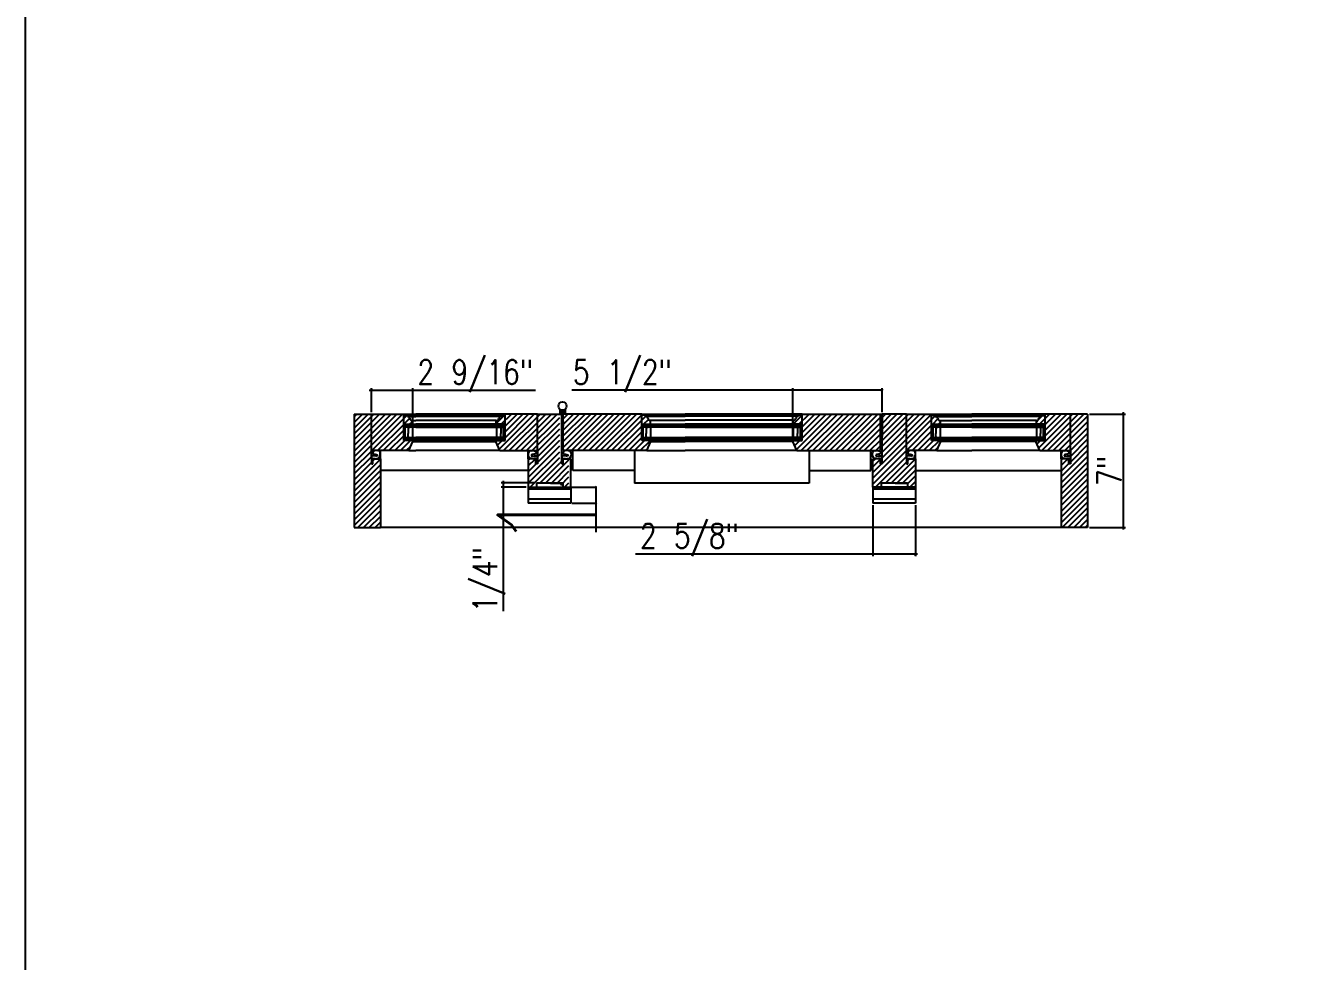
# Model space of a CAD drawing. Header units: inches. Extents: x 1985 to 11287, y 379 to 4336.
# Drawn here: x 7088 to 7166.4, y 3603.7 to 3661.4 of the extents above; entities that cross this region are included whole.
import ezdxf

# ---------------------------------------------------------------- set-up
doc = ezdxf.new("R2010")
doc.units = ezdxf.units.IN
doc.header["$MEASUREMENT"] = 0
doc.layers.get('0').update_dxf_attribs({"linetype": 'CONTINUOUS'})
doc.layers.get('Defpoints').update_dxf_attribs({"linetype": 'CONTINUOUS'})
for name, color, linetype in [('COTE1-1', 7, 'CONTINUOUS'), ('COTE1-1 99', 7, 'CONTINUOUS'), ('glass-', 6, 'CONTINUOUS'), ('glazing tape', 7, 'CONTINUOUS'), ('hardware-', 94, 'CONTINUOUS'), ('hatch 99', 1, 'CONTINUOUS'), ('separation 99', 3, 'CONTINUOUS'), ('weatherstripping', 5, 'CONTINUOUS'), ('wood detail', 7, 'CONTINUOUS'), ('wood detail 99', 7, 'CONTINUOUS')]:
    doc.layers.add(name, color=color, linetype=linetype)
doc.styles.get("Standard").update_dxf_attribs({"font": 'txt.shx', "width": 0.8})
doc.dimstyles.new('Elevation', dxfattribs={"dimscale": 2, "dimtxt": 0.75, "dimasz": 0.0625, "dimexe": 0.0625, "dimexo": 0.0625, "dimgap": 0.0625, "dimtad": 1, "dimdec": 5, "dimzin": 0, "dimdsep": 46, "dimlunit": 5, "dimtxsty": 'Standard', "dimblk1": 'OBLIQUE', "dimblk2": 'OBLIQUE', "dimsah": 1, "dimcen": 2, "dimdle": 0.0625, "dimclrd": 1, "dimclre": 1, "dimadec": 1, "dimazin": 0, "dimtfac": 0.375, "dimtdec": 5, "dimtmove": 0, "dimatfit": 3, "dimldrblk": 'OBLIQUE', "dimfxl": 1, "dimfrac": 2, "dimtolj": 1, "dimtzin": 0, "dimarcsym": 0})
doc.dimstyles.new('Muntin', dxfattribs={"dimtxt": 0.125, "dimasz": 0.0625, "dimexe": 0.0625, "dimexo": 0.0625, "dimgap": 0.0625, "dimtad": 1, "dimdec": 5, "dimzin": 0, "dimdsep": 46, "dimlunit": 5, "dimtxsty": 'Standard', "dimblk": 'OBLIQUE', "dimcen": 0.125, "dimclrd": 1, "dimclre": 1, "dimadec": 1, "dimazin": 0, "dimtfac": 0.375, "dimtdec": 5, "dimtmove": 0, "dimatfit": 3, "dimldrblk": 'OBLIQUE', "dimfxl": 1, "dimfrac": 2, "dimtolj": 1, "dimtzin": 0, "dimarcsym": 0})
pattern_1 = [(45, (7154.5206, 1875.4925), (-0.176776695, 0.176776695), [])]
pattern_2 = [(45, (7128.78417, 1887.24706), (-0.176776695, 0.176776695), [])]

# ---------------------------------------------------------------- blocks, each defined once
blk = doc.blocks.new('_OBLIQUE')
at = {"color": 0, "linetype": 'ByBlock'}
blk.add_line((-0.5, -0.5), (0.5, 0.5), dxfattribs=at)
blk = doc.blocks.new('*D1000')
at = {"layer": 'COTE1-1 99', "color": 1, "lineweight": -2}
for p, q in [((7153.644, 3637.454), (7155.854, 3637.454)), ((7155.729, 3630.329), (7155.729, 3637.579)), ((7153.644, 3630.454), (7155.854, 3630.454))]:
    blk.add_line(p, q, dxfattribs=at)
at = {"layer": 'Defpoints', "color": 0}
for p in [(7153.519, 3637.454), (7155.729, 3637.454), (7153.519, 3630.454)]:
    blk.add_point(p, dxfattribs=at)
at = {"layer": 'COTE1-1 99', "color": 1, "lineweight": -2, "xscale": 0.125, "yscale": 0.125, "zscale": 0.125}
for p, rotation in [((7155.729, 3637.454), 90), ((7155.729, 3630.454), 270)]:
    blk.add_blockref('_OBLIQUE', p, dxfattribs=dict(at, rotation=rotation))
at = {"layer": 'COTE1-1 99', "color": 0, "insert": (7154.854, 3633.954), "char_height": 1.5, "attachment_point": 5, "rotation": 90}
blk.add_mtext('\\A1;7"', dxfattribs=at)
blk = doc.blocks.new('*D1001')
at = {"layer": 'COTE1-1 99', "color": 1, "lineweight": -2}
for p, q in [((7119.376, 3633.204), (7117.332, 3633.204)), ((7118.876, 3632.954), (7117.332, 3632.954)), ((7117.457, 3633.329), (7117.457, 3632.954)), ((7117.457, 3632.954), (7117.457, 3625.304))]:
    blk.add_line(p, q, dxfattribs=at)
at = {"layer": 'Defpoints', "color": 0}
for p in [(7117.457, 3632.954), (7119.001, 3632.954), (7119.501, 3633.204)]:
    blk.add_point(p, dxfattribs=at)
at = {"layer": 'COTE1-1 99', "color": 1, "lineweight": -2, "xscale": 0.125, "yscale": 0.125, "zscale": 0.125}
for p, rotation in [((7117.457, 3633.204), 90), ((7117.457, 3632.954), 270)]:
    blk.add_blockref('_OBLIQUE', p, dxfattribs=dict(at, rotation=rotation))
at = {"layer": 'COTE1-1 99', "color": 0, "insert": (7116.582, 3627.229), "char_height": 1.5, "attachment_point": 5, "rotation": 90}
blk.add_mtext('\\A1;1/4"', dxfattribs=at)
blk = doc.blocks.new('*D1002')
at = {"layer": 'COTE1-1', "color": 1, "lineweight": -2}
for p, q in [((7121.689, 3632.954), (7123.233, 3632.954)), ((7123.17, 3632.954), (7123.17, 3631.954)), ((7121.689, 3631.954), (7123.233, 3631.954)), ((7123.17, 3631.954), (7123.17, 3630.166))]:
    blk.add_line(p, q, dxfattribs=at)
at = {"layer": 'Defpoints', "color": 0}
for p in [(7121.626, 3632.954), (7121.626, 3631.954), (7123.17, 3631.954)]:
    blk.add_point(p, dxfattribs=at)
at = {"layer": 'COTE1-1', "color": 1, "lineweight": -2, "xscale": 0.0625, "yscale": 0.0625, "zscale": 0.0625}
for p, rotation in [((7123.17, 3632.954), 90), ((7123.17, 3631.954), 270)]:
    blk.add_blockref('_OBLIQUE', p, dxfattribs=dict(at, rotation=rotation))
at = {"layer": 'COTE1-1', "color": 0, "insert": (7120.108, 3631.029), "char_height": 6, "attachment_point": 5, "rotation": 90}
blk.add_mtext('\\A1;1', dxfattribs=at)
blk = doc.blocks.new('*D1008')
at = {"layer": 'COTE1-1 99', "color": 1, "lineweight": -2}
for p, q in [((7140.269, 3631.829), (7140.269, 3628.689)), ((7142.894, 3631.829), (7142.894, 3628.689)), ((7140.269, 3628.814), (7125.619, 3628.814)), ((7143.019, 3628.814), (7140.269, 3628.814))]:
    blk.add_line(p, q, dxfattribs=at)
at = {"layer": 'Defpoints', "color": 0}
for p in [(7140.269, 3631.954), (7142.894, 3631.954), (7140.269, 3628.814)]:
    blk.add_point(p, dxfattribs=at)
at = {"layer": 'COTE1-1 99', "color": 1, "lineweight": -2, "xscale": 0.125, "yscale": 0.125, "zscale": 0.125, "rotation": 180}
blk.add_blockref('_OBLIQUE', (7140.269, 3628.814), dxfattribs=at)
at = {"layer": 'COTE1-1 99', "color": 1, "lineweight": -2, "xscale": 0.125, "yscale": 0.125, "zscale": 0.125}
blk.add_blockref('_OBLIQUE', (7142.894, 3628.814), dxfattribs=at)
at = {"layer": 'COTE1-1 99', "color": 0, "insert": (7128.944, 3629.689), "char_height": 1.5, "attachment_point": 5}
blk.add_mtext('\\A1;2 5/8"', dxfattribs=at)
blk = doc.blocks.new('*D1009')
at = {"layer": 'COTE1-1 99', "color": 1, "lineweight": -2}
for p, q in [((7135.331, 3635.922), (7135.331, 3639.051)), ((7140.832, 3637.579), (7140.832, 3639.051)), ((7135.331, 3638.926), (7121.681, 3638.926)), ((7140.832, 3638.926), (7135.206, 3638.926))]:
    blk.add_line(p, q, dxfattribs=at)
at = {"layer": 'Defpoints', "color": 0}
for p in [(7140.832, 3638.926), (7140.832, 3637.454), (7135.331, 3635.797)]:
    blk.add_point(p, dxfattribs=at)
at = {"layer": 'COTE1-1 99', "color": 1, "lineweight": -2, "xscale": 0.125, "yscale": 0.125, "zscale": 0.125, "rotation": 180}
blk.add_blockref('_OBLIQUE', (7135.331, 3638.926), dxfattribs=at)
at = {"layer": 'COTE1-1 99', "color": 1, "lineweight": -2, "xscale": 0.125, "yscale": 0.125, "zscale": 0.125}
blk.add_blockref('_OBLIQUE', (7140.832, 3638.926), dxfattribs=at)
at = {"layer": 'COTE1-1 99', "color": 0, "insert": (7124.806, 3639.801), "char_height": 1.5, "attachment_point": 5}
blk.add_mtext('\\A1;5 1/2"', dxfattribs=at)
blk = doc.blocks.new('*D1010')
at = {"layer": 'COTE1-1 99', "color": 1, "lineweight": -2}
for p, q in [((7109.314, 3637.579), (7109.314, 3639.051)), ((7111.876, 3635.954), (7111.876, 3639.051)), ((7109.189, 3638.926), (7111.876, 3638.926)), ((7111.876, 3638.926), (7119.451, 3638.926))]:
    blk.add_line(p, q, dxfattribs=at)
at = {"layer": 'Defpoints', "color": 0}
for p in [(7111.876, 3638.926), (7109.314, 3637.454), (7111.876, 3635.829)]:
    blk.add_point(p, dxfattribs=at)
at = {"layer": 'COTE1-1 99', "color": 1, "lineweight": -2, "xscale": 0.125, "yscale": 0.125, "zscale": 0.125, "rotation": 180}
blk.add_blockref('_OBLIQUE', (7109.314, 3638.926), dxfattribs=at)
at = {"layer": 'COTE1-1 99', "color": 1, "lineweight": -2, "xscale": 0.125, "yscale": 0.125, "zscale": 0.125}
blk.add_blockref('_OBLIQUE', (7111.876, 3638.926), dxfattribs=at)
at = {"layer": 'COTE1-1 99', "color": 0, "insert": (7115.726, 3639.801), "char_height": 1.5, "attachment_point": 5}
blk.add_mtext('\\A1;2 9/16"', dxfattribs=at)

msp = doc.modelspace()

# ---------------------------------------------------------------- hatches: boundary and pattern name
at = {"layer": 'glazing tape'}
h = msp.add_hatch(color=256, dxfattribs=at)
h.paths.add_polyline_path([(7111.852647, 3636.766145), (7111.852647, 3636.828645), (7111.352647, 3636.828645), (7111.352647, 3636.766145)])
h.paths.add_polyline_path([(7111.376147, 3635.891145), (7111.376147, 3635.828645), (7111.876147, 3635.828645), (7111.876147, 3635.891145)])
h = msp.add_hatch(color=256, dxfattribs=at)
h.paths.add_polyline_path([(7117.524726, 3636.766145), (7117.524726, 3636.828645), (7117.024726, 3636.828645), (7117.024726, 3636.766145)])
h.paths.add_polyline_path([(7117.501226, 3635.828645), (7117.501226, 3635.891145), (7117.001226, 3635.891145), (7117.001226, 3635.828645)])
h = msp.add_hatch(color=7, dxfattribs=at)
h.paths.add_polyline_path([(7126.54107, 3636.828645), (7126.04107, 3636.828645), (7126.04107, 3636.766145), (7126.54107, 3636.766145)])
h.paths.add_polyline_path([(7126.56457, 3635.891145), (7126.06457, 3635.891145), (7126.06457, 3635.828645), (7126.56457, 3635.828645)])
h = msp.add_hatch(color=7, dxfattribs=at)
h.paths.add_polyline_path([(7135.354433, 3636.828645), (7135.854433, 3636.828645), (7135.854433, 3636.766145), (7135.354433, 3636.766145)])
h.paths.add_polyline_path([(7135.330933, 3635.891145), (7135.830933, 3635.891145), (7135.830933, 3635.828645), (7135.330933, 3635.828645)])
h = msp.add_hatch(color=256, dxfattribs=at)
h.paths.add_polyline_path([(7144.433277, 3636.828645), (7143.933277, 3636.828645), (7143.933277, 3636.766145), (7144.433277, 3636.766145)])
h.paths.add_polyline_path([(7144.456777, 3635.891145), (7143.956777, 3635.891145), (7143.956777, 3635.828645), (7144.456777, 3635.828645)])
h = msp.add_hatch(color=256, dxfattribs=at)
h.paths.add_polyline_path([(7150.855356, 3636.828645), (7150.355356, 3636.828645), (7150.355356, 3636.766145), (7150.855356, 3636.766145)])
h.paths.add_polyline_path([(7150.831856, 3635.891145), (7150.331856, 3635.891145), (7150.331856, 3635.828645), (7150.831856, 3635.828645)])
at = {"layer": 'hatch 99'}
h = msp.add_hatch(dxfattribs=at)
h.set_pattern_fill('ANSI31', color=256, scale=2, style=0)
h.set_pattern_definition(pattern_1)
h.paths.add_polyline_path([(7111.313632, 3636.828645), (7111.852647, 3636.828645), (7111.852647, 3637.055145, -0.375199902), (7111.696397, 3637.180145, 0.375199902), (7111.540147, 3637.305145), (7111.540147, 3637.367645), (7111.313632, 3637.367645)], flags=17)
h.paths.add_polyline_path([(7111.313632, 3637.453645), (7109.313696, 3637.453645), (7109.313696, 3635.203645), (7111.635075, 3635.203645), (7111.876147, 3635.766145), (7111.876147, 3635.828645), (7111.313632, 3635.828645)])
edge = h.paths.add_edge_path()
edge.add_line((7108.251188, 3630.453645), (7109.876188, 3630.453645))
edge.add_line((7109.876188, 3630.453645), (7109.876188, 3634.703645))
edge.add_line((7109.876188, 3634.703645), (7109.577749, 3634.703645))
edge.add_spline(control_points=[(7109.580614, 3634.705322), (7109.508729, 3634.719898), (7109.380806, 3634.737537), (7109.341068, 3634.573453), (7109.431859, 3634.530355), (7109.3947, 3634.440902), (7109.32466, 3634.396686)], knot_values=[0.002756706, 0.002756706, 0.002756706, 0.002756706, 0.162430415, 0.217787302, 0.327082606, 0.496812861, 0.496812861, 0.496812861, 0.496812861], degree=3, periodic=0)
edge.add_line((7109.407358, 3634.603947), (7109.407358, 3634.391181))
edge.add_line((7109.407358, 3634.391181), (7109.313696, 3634.391181))
edge.add_line((7109.313696, 3634.391181), (7109.313696, 3635.203645))
edge.add_line((7109.313696, 3635.203645), (7109.313696, 3637.453645))
edge.add_line((7109.313696, 3637.453645), (7108.251188, 3637.453645))
edge.add_line((7108.251188, 3637.453645), (7108.251188, 3630.453645))
h = msp.add_hatch(dxfattribs=at)
h.set_pattern_fill('ANSI31', color=256, scale=2, style=0)
h.set_pattern_definition(pattern_1)
edge = h.paths.add_edge_path()
edge.add_line((7120.939592, 3636.078645), (7120.939592, 3637.328645))
edge.add_line((7120.939592, 3637.328645), (7120.939592, 3637.453645))
edge.add_line((7120.939592, 3637.453645), (7119.563677, 3637.453645))
edge.add_line((7119.563677, 3637.453645), (7119.563677, 3634.731956))
edge.add_line((7119.563677, 3634.731956), (7119.563677, 3634.391181))
edge.add_line((7119.563677, 3634.391181), (7119.470015, 3634.391181))
edge.add_line((7119.470015, 3634.391181), (7119.470015, 3634.703085))
edge.add_spline(control_points=[(7119.296759, 3634.705322), (7119.368644, 3634.719898), (7119.496567, 3634.737537), (7119.536305, 3634.573453), (7119.445514, 3634.530355), (7119.482673, 3634.440902), (7119.552713, 3634.396686)], knot_values=[0.002756706, 0.002756706, 0.002756706, 0.002756706, 0.162430415, 0.217787302, 0.327082606, 0.496812861, 0.496812861, 0.496812861, 0.496812861], degree=3, periodic=0)
edge.add_line((7119.468838, 3634.703645), (7119.001185, 3634.703645))
edge.add_line((7119.001185, 3634.703645), (7119.001185, 3632.953645))
edge.add_line((7119.001185, 3632.953645), (7119.501185, 3632.953645))
edge.add_line((7119.501185, 3632.953645), (7119.501185, 3633.203645))
edge.add_line((7119.501185, 3633.203645), (7121.001185, 3633.203645))
edge.add_line((7121.001185, 3633.203645), (7121.001185, 3632.953645))
edge.add_line((7121.001185, 3632.953645), (7121.501185, 3632.953645))
edge.add_line((7121.501185, 3632.953645), (7121.501185, 3634.703645))
edge.add_line((7121.501185, 3634.703645), (7121.033531, 3634.703645))
edge.add_spline(control_points=[(7121.205611, 3634.705322), (7121.133725, 3634.719898), (7121.005802, 3634.737537), (7120.966064, 3634.573453), (7121.056855, 3634.530355), (7121.019696, 3634.440902), (7120.949656, 3634.396686)], knot_values=[0.002756706, 0.002756706, 0.002756706, 0.002756706, 0.162430415, 0.217787302, 0.327082606, 0.496812861, 0.496812861, 0.496812861, 0.496812861], degree=3, periodic=0)
edge.add_line((7121.032354, 3634.703085), (7121.032354, 3634.391181))
edge.add_line((7121.032354, 3634.391181), (7120.939592, 3634.391181))
edge.add_line((7120.939592, 3634.391181), (7120.939592, 3636.078645))
h.paths.add_polyline_path([(7119.563677, 3637.453645), (7117.56374, 3637.453645), (7117.56374, 3635.828645), (7117.001226, 3635.828645), (7117.001226, 3635.766145), (7117.242298, 3635.203645), (7119.563677, 3635.203645)])
h.paths.add_polyline_path([(7117.56374, 3637.367645), (7117.337226, 3637.367645), (7117.337226, 3637.305145), (7117.324104, 3637.305145, 0.350781059), (7117.180976, 3637.180145, -0.375199902), (7117.024726, 3637.055145), (7117.024726, 3636.828645), (7117.56374, 3636.828645)], flags=17)
h = msp.add_hatch(dxfattribs=at)
h.set_pattern_fill('ANSI31', color=256, scale=2, style=0)
h.set_pattern_definition([(45, (7142.89104, 1887.24706), (-0.176776695, 0.176776695), [])])
h.paths.add_polyline_path([(7121.158319, 3637.453645), (7121.158319, 3635.203645), (7126.323498, 3635.203645), (7126.56457, 3635.766145), (7126.56457, 3635.828645), (7126.002055, 3635.828645), (7126.002055, 3637.453645)])
h.paths.add_polyline_path([(7126.002055, 3636.828645), (7126.54107, 3636.828645), (7126.54107, 3637.078645, -0.375199902), (7126.38482, 3637.203645, 0.375199902), (7126.22857, 3637.328645), (7126.22857, 3637.391145), (7126.002055, 3637.391145)], flags=17)
h = msp.add_hatch(dxfattribs=at)
h.set_pattern_fill('ANSI31', color=256, scale=2, style=0)
h.set_pattern_definition(pattern_2)
h.paths.add_polyline_path([(7135.893448, 3637.391145), (7135.666933, 3637.391145), (7135.666933, 3637.328645), (7135.653811, 3637.328645, 0.350781059), (7135.510683, 3637.203645, -0.375199902), (7135.354433, 3637.078645), (7135.354433, 3636.828645), (7135.893448, 3636.828645)], flags=17)
h.paths.add_polyline_path([(7135.893448, 3637.453645), (7135.893448, 3635.828645), (7135.330933, 3635.828645), (7135.330933, 3635.766145), (7135.572005, 3635.203645), (7140.737184, 3635.203645), (7140.737184, 3637.453645)])
h = msp.add_hatch(dxfattribs=at)
h.set_pattern_fill('ANSI31', color=256, scale=2, style=0)
h.set_pattern_definition([(45, (7128.90917, 1887.24706), (-0.176776695, 0.176776695), [])])
edge = h.paths.add_edge_path()
edge.add_line((7142.331826, 3637.453645), (7140.83091, 3637.453645))
edge.add_line((7140.83091, 3637.453645), (7140.83091, 3637.328645))
edge.add_line((7140.83091, 3637.328645), (7140.83091, 3636.078645))
edge.add_line((7140.83091, 3636.078645), (7140.83091, 3634.348167))
edge.add_spline(control_points=[(7140.564892, 3634.705322), (7140.636778, 3634.719898), (7140.764701, 3634.737537), (7140.804439, 3634.573453), (7140.713648, 3634.530355), (7140.750806, 3634.440902), (7140.820847, 3634.396686)], knot_values=[0.002756706, 0.002756706, 0.002756706, 0.002756706, 0.162430415, 0.217787302, 0.327082606, 0.496812861, 0.496812861, 0.496812861, 0.496812861], degree=3, periodic=0)
edge.add_line((7140.821989, 3634.391181), (7140.738149, 3634.391181))
edge.add_line((7140.738149, 3634.391181), (7140.738149, 3634.603947))
edge.add_spline(control_points=[(7140.564892, 3634.705322), (7140.636778, 3634.719898), (7140.764701, 3634.737537), (7140.804439, 3634.573453), (7140.713648, 3634.530355), (7140.750806, 3634.440902), (7140.820847, 3634.396686)], knot_values=[0.002756706, 0.002756706, 0.002756706, 0.002756706, 0.162430415, 0.217787302, 0.327082606, 0.496812861, 0.496812861, 0.496812861, 0.496812861], degree=3, periodic=0)
edge.add_line((7140.567757, 3634.703645), (7140.269318, 3634.703645))
edge.add_line((7140.269318, 3634.703645), (7140.269318, 3632.953645))
edge.add_line((7140.269318, 3632.953645), (7140.769318, 3632.953645))
edge.add_line((7140.769318, 3632.953645), (7140.769318, 3633.203645))
edge.add_line((7140.769318, 3633.203645), (7142.394318, 3633.203645))
edge.add_line((7142.394318, 3633.203645), (7142.394318, 3632.953645))
edge.add_line((7142.394318, 3632.953645), (7142.894318, 3632.953645))
edge.add_line((7142.894318, 3632.953645), (7142.894318, 3634.703645))
edge.add_line((7142.894318, 3634.703645), (7142.595879, 3634.703645))
edge.add_spline(control_points=[(7142.598744, 3634.705322), (7142.526859, 3634.719898), (7142.398936, 3634.737537), (7142.359198, 3634.573453), (7142.449989, 3634.530355), (7142.41283, 3634.440902), (7142.34279, 3634.396686)], knot_values=[0.002756706, 0.002756706, 0.002756706, 0.002756706, 0.162430415, 0.217787302, 0.327082606, 0.496812861, 0.496812861, 0.496812861, 0.496812861], degree=3, periodic=0)
edge.add_line((7142.425488, 3634.603947), (7142.425488, 3634.391181))
edge.add_line((7142.425488, 3634.391181), (7142.331826, 3634.391181))
edge.add_line((7142.331826, 3634.391181), (7142.331826, 3635.313908))
edge.add_line((7142.331826, 3635.313908), (7142.331826, 3637.453645))
h.paths.add_polyline_path([(7142.331826, 3635.203645), (7144.215705, 3635.203645), (7144.456777, 3635.766145), (7144.456777, 3635.828645), (7143.894262, 3635.828645), (7143.894262, 3637.453645), (7142.331826, 3637.453645)])
h.paths.add_polyline_path([(7143.894262, 3636.828645), (7144.433277, 3636.828645), (7144.433277, 3637.055145, -0.375199902), (7144.277027, 3637.180145, 0.375199902), (7144.120777, 3637.305145), (7144.120777, 3637.367645), (7143.894262, 3637.367645)], flags=17)
h = msp.add_hatch(dxfattribs=at)
h.set_pattern_fill('ANSI31', color=256, scale=2, style=0)
h.set_pattern_definition(pattern_2)
h.paths.add_polyline_path([(7150.89437, 3637.367645), (7150.667856, 3637.367645), (7150.667856, 3637.305145), (7150.654734, 3637.305145, 0.350781059), (7150.511606, 3637.180145, -0.375199902), (7150.355356, 3637.055145), (7150.355356, 3636.828645), (7150.89437, 3636.828645)], flags=17)
h.paths.add_polyline_path([(7150.89437, 3635.828645), (7150.331856, 3635.828645), (7150.331856, 3635.766145), (7150.572928, 3635.203645), (7152.456807, 3635.203645), (7152.456807, 3637.453645), (7150.89437, 3637.453645)])
edge = h.paths.add_edge_path()
edge.add_line((7152.456807, 3634.731956), (7152.456807, 3634.343828))
edge.add_spline(control_points=[(7152.189889, 3634.705322), (7152.261774, 3634.719898), (7152.389697, 3634.737537), (7152.429435, 3634.573453), (7152.338644, 3634.530355), (7152.375803, 3634.440902), (7152.445843, 3634.396686)], knot_values=[0.002756706, 0.002756706, 0.002756706, 0.002756706, 0.162430415, 0.217787302, 0.327082606, 0.496812861, 0.496812861, 0.496812861, 0.496812861], degree=3, periodic=0)
edge.add_line((7152.446985, 3634.391181), (7152.363145, 3634.391181))
edge.add_line((7152.363145, 3634.391181), (7152.363145, 3634.603947))
edge.add_spline(control_points=[(7152.189889, 3634.705322), (7152.261774, 3634.719898), (7152.389697, 3634.737537), (7152.429435, 3634.573453), (7152.338644, 3634.530355), (7152.375803, 3634.440902), (7152.445843, 3634.396686)], knot_values=[0.002756706, 0.002756706, 0.002756706, 0.002756706, 0.162430415, 0.217787302, 0.327082606, 0.496812861, 0.496812861, 0.496812861, 0.496812861], degree=3, periodic=0)
edge.add_line((7152.192753, 3634.703645), (7151.894315, 3634.703645))
edge.add_line((7151.894315, 3634.703645), (7151.894315, 3630.453645))
edge.add_line((7151.894315, 3630.453645), (7153.519315, 3630.453645))
edge.add_line((7153.519315, 3630.453645), (7153.519315, 3637.453645))
edge.add_line((7153.519315, 3637.453645), (7152.456807, 3637.453645))
edge.add_line((7152.456807, 3637.453645), (7152.456807, 3634.731956))

# ---------------------------------------------------------------- linework, layer by layer
at = {"layer": 'COTE1-1'}
for p, q in [((7125.56457, 3635.203645), (7125.56457, 3633.203645)), ((7136.330933, 3635.203645), (7136.330933, 3633.203645)), ((7121.126185, 3633.203645), (7119.501185, 3633.203645)), ((7119.501185, 3633.203645), (7119.501185, 3632.953645)), ((7120.376185, 3633.203645), (7121.126185, 3633.203645)), ((7121.126185, 3633.203645), (7121.126185, 3632.953645)), ((7142.394318, 3633.203645), (7140.769318, 3633.203645)), ((7140.769318, 3633.203645), (7140.769318, 3632.953645)), ((7141.644318, 3633.203645), (7142.394318, 3633.203645)), ((7142.394318, 3633.203645), (7142.394318, 3632.953645))]:
    msp.add_line(p, q, dxfattribs=at)
at = {"layer": 'glass-', "color": 6}
for p, q in [((7112.050821, 3636.766145), (7111.352647, 3636.766145)), ((7111.407332, 3635.891145), (7111.407332, 3636.766145)), ((7112.050821, 3636.641145), (7111.407332, 3636.641145)), ((7111.588267, 3636.611154), (7111.696049, 3636.641145)), ((7111.852647, 3636.641145), (7111.852647, 3636.016145)), ((7112.050821, 3636.766145), (7117.524726, 3636.766145)), ((7112.050821, 3636.641145), (7117.47004, 3636.641145)), ((7117.03694, 3636.641145), (7117.03694, 3636.016145)), ((7117.301321, 3636.611154), (7117.193538, 3636.641145)), ((7117.47004, 3635.891145), (7117.47004, 3636.766145)), ((7128.683944, 3636.766145), (7126.04107, 3636.766145)), ((7126.095755, 3635.891145), (7126.095755, 3636.766145)), ((7128.683944, 3636.641145), (7126.095755, 3636.641145)), ((7126.276689, 3636.611154), (7126.384472, 3636.641145)), ((7126.54107, 3636.641145), (7126.54107, 3636.016145)), ((7128.683944, 3636.766145), (7135.854433, 3636.766145)), ((7128.683944, 3636.641145), (7135.799748, 3636.641145)), ((7135.354433, 3636.641145), (7135.354433, 3636.016145)), ((7135.618814, 3636.611154), (7135.511031, 3636.641145)), ((7135.799748, 3635.891145), (7135.799748, 3636.766145)), ((7146.375931, 3636.766145), (7143.933277, 3636.766145)), ((7143.987962, 3635.891145), (7143.987962, 3636.766145)), ((7146.375931, 3636.641145), (7143.987962, 3636.641145)), ((7144.156682, 3636.611154), (7144.264465, 3636.641145)), ((7144.421062, 3636.641145), (7144.421062, 3636.016145)), ((7146.375931, 3636.766145), (7150.855356, 3636.766145)), ((7146.375931, 3636.641145), (7150.80067, 3636.641145)), ((7150.355356, 3636.641145), (7150.355356, 3636.016145)), ((7150.619736, 3636.611154), (7150.511954, 3636.641145)), ((7150.80067, 3635.891145), (7150.80067, 3636.766145)), ((7111.376147, 3635.891145), (7112.050821, 3635.891145)), ((7111.407332, 3636.016145), (7112.050821, 3636.016145)), ((7111.588267, 3636.611154), (7111.588267, 3636.266145)), ((7111.588267, 3636.046137), (7111.588267, 3636.266145)), ((7111.588267, 3636.046137), (7111.696049, 3636.016145)), ((7117.47004, 3636.016145), (7112.050821, 3636.016145)), ((7117.501226, 3635.891145), (7112.050821, 3635.891145)), ((7117.301321, 3636.046137), (7117.193538, 3636.016145)), ((7117.301321, 3636.611154), (7117.301321, 3636.266145)), ((7117.301321, 3636.046137), (7117.301321, 3636.266145)), ((7126.06457, 3635.891145), (7128.683944, 3635.891145)), ((7126.095755, 3636.016145), (7128.683944, 3636.016145)), ((7126.276689, 3636.611154), (7126.276689, 3636.266145)), ((7126.276689, 3636.046137), (7126.276689, 3636.266145)), ((7126.276689, 3636.046137), (7126.384472, 3636.016145)), ((7135.799748, 3636.016145), (7128.683944, 3636.016145)), ((7135.830933, 3635.891145), (7128.683944, 3635.891145)), ((7135.618814, 3636.046137), (7135.511031, 3636.016145)), ((7135.618814, 3636.611154), (7135.618814, 3636.266145)), ((7135.618814, 3636.046137), (7135.618814, 3636.266145)), ((7143.956777, 3635.891145), (7146.375931, 3635.891145)), ((7143.987962, 3636.016145), (7146.375931, 3636.016145)), ((7144.156682, 3636.611154), (7144.156682, 3636.266145)), ((7144.156682, 3636.046137), (7144.156682, 3636.266145)), ((7144.156682, 3636.046137), (7144.264465, 3636.016145)), ((7150.80067, 3636.016145), (7146.375931, 3636.016145)), ((7150.831856, 3635.891145), (7146.375931, 3635.891145)), ((7150.619736, 3636.046137), (7150.511954, 3636.016145)), ((7150.619736, 3636.611154), (7150.619736, 3636.266145)), ((7150.619736, 3636.046137), (7150.619736, 3636.266145))]:
    msp.add_line(p, q, dxfattribs=at)
at = {"layer": 'glazing tape', "color": 7}
for p, q in [((7111.352647, 3636.828645), (7111.352647, 3636.766145)), ((7111.852647, 3636.828645), (7111.852647, 3636.766145)), ((7117.024726, 3636.828645), (7117.024726, 3636.766145)), ((7117.524726, 3636.828645), (7117.524726, 3636.766145)), ((7126.04107, 3636.828645), (7126.04107, 3636.766145)), ((7126.54107, 3636.828645), (7126.54107, 3636.766145)), ((7135.354433, 3636.828645), (7135.354433, 3636.766145)), ((7135.854433, 3636.828645), (7135.854433, 3636.766145)), ((7143.933277, 3636.828645), (7143.933277, 3636.766145)), ((7144.433277, 3636.828645), (7144.433277, 3636.766145)), ((7150.355356, 3636.828645), (7150.355356, 3636.766145)), ((7150.855356, 3636.828645), (7150.855356, 3636.766145))]:
    msp.add_line(p, q, dxfattribs=at)
at = {"layer": 'glazing tape'}
for p, q in [((7111.352647, 3636.766145), (7111.852647, 3636.766145)), ((7117.024726, 3636.766145), (7117.524726, 3636.766145)), ((7126.04107, 3636.766145), (7126.54107, 3636.766145)), ((7135.854433, 3636.766145), (7135.354433, 3636.766145)), ((7144.433277, 3636.766145), (7143.933277, 3636.766145)), ((7150.855356, 3636.766145), (7150.355356, 3636.766145)), ((7111.376147, 3635.891145), (7111.376147, 3635.828645)), ((7111.876147, 3635.891145), (7111.376147, 3635.891145)), ((7111.876147, 3635.891145), (7111.876147, 3635.828645)), ((7117.001226, 3635.891145), (7117.001226, 3635.828645)), ((7117.001226, 3635.891145), (7117.501226, 3635.891145)), ((7117.501226, 3635.891145), (7117.501226, 3635.828645)), ((7126.06457, 3635.891145), (7126.06457, 3635.828645)), ((7126.56457, 3635.891145), (7126.06457, 3635.891145)), ((7126.56457, 3635.891145), (7126.56457, 3635.828645)), ((7135.330933, 3635.891145), (7135.330933, 3635.828645)), ((7135.330933, 3635.891145), (7135.830933, 3635.891145)), ((7135.830933, 3635.891145), (7135.830933, 3635.828645)), ((7143.956777, 3635.891145), (7143.956777, 3635.828645)), ((7144.456777, 3635.891145), (7143.956777, 3635.891145)), ((7144.456777, 3635.891145), (7144.456777, 3635.828645)), ((7150.331856, 3635.891145), (7150.831856, 3635.891145)), ((7150.331856, 3635.891145), (7150.331856, 3635.828645)), ((7150.831856, 3635.891145), (7150.831856, 3635.828645))]:
    msp.add_line(p, q, dxfattribs=at)
at = {"layer": 'hardware-', "color": 94}
for p, q in [((7120.939592, 3637.746933), (7120.939592, 3637.453645)), ((7121.064592, 3637.641145), (7120.939592, 3637.641145)), ((7121.064592, 3637.708077), (7121.064592, 3637.453645)), ((7121.158319, 3637.708077), (7121.158319, 3637.453645)), ((7121.283319, 3637.746933), (7121.283319, 3637.453645))]:
    msp.add_line(p, q, dxfattribs=at)
msp.add_circle((7121.111456, 3637.953645), 0.25, dxfattribs=at)
for centre, start, end in [((7120.877092, 3637.746933), 0, 41.41287632), ((7121.345819, 3637.746933), 138.58712368, 180)]:
    msp.add_arc(centre, 0.0625, start, end, dxfattribs=at)
at = {"layer": 'separation 99'}
msp.add_lwpolyline([(9954.635727, 3266.28393), (7087.963638, 3266.28393), (7087.963638, 4336.37128), (9954.635727, 4336.37128)], close=True, dxfattribs=at)
at = {"layer": 'weatherstripping', "color": 5, "lineweight": 30}
for p, q in [((7121.064592, 3636.078645), (7121.064592, 3637.328645)), ((7140.83091, 3636.078645), (7140.83091, 3637.328645))]:
    msp.add_line(p, q, dxfattribs=at)
at = {"layer": 'weatherstripping', "color": 5}
for p, q in [((7109.32466, 3634.870472), (7109.32466, 3634.396686)), ((7119.552713, 3634.870472), (7119.552713, 3634.396686)), ((7121.074656, 3634.870472), (7121.074656, 3634.396686)), ((7140.820847, 3634.870472), (7140.820847, 3634.396686)), ((7142.34279, 3634.870472), (7142.34279, 3634.396686)), ((7152.445843, 3634.870472), (7152.445843, 3634.396686))]:
    msp.add_line(p, q, dxfattribs=at)
for centre, start, end in [((7109.70796, 3634.920599), 68.15315081, 90.33673255), ((7119.169413, 3634.920599), 89.66326745, 111.84684919), ((7121.457956, 3634.920599), 68.15315081, 90.33673255), ((7140.437546, 3634.920599), 89.66326745, 111.84684919), ((7142.72609, 3634.920599), 68.15315081, 90.33673255), ((7152.062543, 3634.920599), 89.66326745, 111.84684919)]:
    msp.add_arc(centre, 0.272391, start, end, dxfattribs=at)
at = {"layer": 'weatherstripping', "color": 5, "lineweight": 30}
for points in [[(7121.065143, 3637.291211), (7121.135465, 3637.036541), (7121.137269, 3636.679508), (7121.108282, 3636.271275)], [(7140.83036, 3637.291211), (7140.760038, 3637.036541), (7140.758234, 3636.679508), (7140.787221, 3636.271275)]]:
    msp.add_spline(points, degree=3, dxfattribs=at)
at = {"layer": 'weatherstripping', "color": 5}
for points, knots in [([(7109.706359, 3635.192985), (7109.569351, 3635.20406), (7109.475068, 3635.197364), (7109.412765, 3635.153622), (7109.367756, 3634.925343), (7109.690716, 3635.021276), (7109.692354, 3634.796436), (7109.380602, 3634.918849), (7109.32466, 3634.870472)], [0, 0, 0, 0, 0.083614321, 0.208464293, 0.316031641, 0.607589822, 0.683535209, 1.009413891, 1.009413891, 1.009413891, 1.009413891]), ([(7109.580614, 3634.705322), (7109.68085, 3634.708743), (7109.903725, 3634.73297), (7109.876188, 3635.121998), (7109.809324, 3635.173427)], [0, 0, 0, 0, 0.2460489598, 0.6041502785, 0.6041502785, 0.6041502785, 0.6041502785]), ([(7119.296759, 3634.705322), (7119.196523, 3634.708743), (7118.960817, 3634.708523), (7119.001185, 3635.121998), (7119.068049, 3635.173427)], [0, 0, 0, 0, 0.2460489598, 0.6041502785, 0.6041502785, 0.6041502785, 0.6041502785]), ([(7119.171013, 3635.192985), (7119.308022, 3635.20406), (7119.402305, 3635.197364), (7119.464608, 3635.153622), (7119.509617, 3634.925343), (7119.186657, 3635.021276), (7119.185019, 3634.796436), (7119.496771, 3634.918849), (7119.552713, 3634.870472)], [0, 0, 0, 0, 0.083614321, 0.208464293, 0.316031641, 0.607589822, 0.683535209, 1.009413891, 1.009413891, 1.009413891, 1.009413891]), ([(7121.456356, 3635.192985), (7121.319347, 3635.20406), (7121.225064, 3635.197364), (7121.162761, 3635.153622), (7121.117752, 3634.925343), (7121.440712, 3635.021276), (7121.44235, 3634.796436), (7121.130598, 3634.918849), (7121.074656, 3634.870472)], [0, 0, 0, 0, 0.083614321, 0.208464293, 0.316031641, 0.607589822, 0.683535209, 1.009413891, 1.009413891, 1.009413891, 1.009413891]), ([(7121.330611, 3634.705322), (7121.430846, 3634.708743), (7121.680284, 3634.708523), (7121.686842, 3635.121998), (7121.559321, 3635.173427)], [0, 0, 0, 0, 0.2460489598, 0.6041502785, 0.6041502785, 0.6041502785, 0.6041502785]), ([(7140.564892, 3634.705322), (7140.464656, 3634.708743), (7140.215219, 3634.708523), (7140.208661, 3635.121998), (7140.336182, 3635.173427)], [0, 0, 0, 0, 0.2460489598, 0.6041502785, 0.6041502785, 0.6041502785, 0.6041502785]), ([(7140.439147, 3635.192985), (7140.576156, 3635.20406), (7140.670439, 3635.197364), (7140.732742, 3635.153622), (7140.777751, 3634.925343), (7140.45479, 3635.021276), (7140.453153, 3634.796436), (7140.764905, 3634.918849), (7140.820847, 3634.870472)], [0, 0, 0, 0, 0.083614321, 0.208464293, 0.316031641, 0.607589822, 0.683535209, 1.009413891, 1.009413891, 1.009413891, 1.009413891]), ([(7142.724489, 3635.192985), (7142.587481, 3635.20406), (7142.493198, 3635.197364), (7142.430895, 3635.153622), (7142.385886, 3634.925343), (7142.708846, 3635.021276), (7142.710484, 3634.796436), (7142.398732, 3634.918849), (7142.34279, 3634.870472)], [0, 0, 0, 0, 0.083614321, 0.208464293, 0.316031641, 0.607589822, 0.683535209, 1.009413891, 1.009413891, 1.009413891, 1.009413891]), ([(7142.598744, 3634.705322), (7142.69898, 3634.708743), (7142.934686, 3634.708523), (7142.894318, 3635.121998), (7142.827454, 3635.173427)], [0, 0, 0, 0, 0.2460489598, 0.6041502785, 0.6041502785, 0.6041502785, 0.6041502785]), ([(7152.189889, 3634.705322), (7152.089653, 3634.708743), (7151.866778, 3634.73297), (7151.894315, 3635.121998), (7151.961178, 3635.173427)], [0, 0, 0, 0, 0.2460489598, 0.6041502785, 0.6041502785, 0.6041502785, 0.6041502785]), ([(7152.064143, 3635.192985), (7152.201152, 3635.20406), (7152.295435, 3635.197364), (7152.357738, 3635.153622), (7152.402747, 3634.925343), (7152.079787, 3635.021276), (7152.078149, 3634.796436), (7152.389901, 3634.918849), (7152.445843, 3634.870472)], [0, 0, 0, 0, 0.083614321, 0.208464293, 0.316031641, 0.607589822, 0.683535209, 1.009413891, 1.009413891, 1.009413891, 1.009413891]), ([(7109.32466, 3634.396686), (7109.3947, 3634.440902), (7109.431859, 3634.530355), (7109.341068, 3634.573453), (7109.380806, 3634.737537), (7109.508729, 3634.719898), (7109.580614, 3634.705322)], [0.0027567057, 0.0027567057, 0.0027567057, 0.0027567057, 0.1724869609, 0.2817822642, 0.3371391511, 0.4968128609, 0.4968128609, 0.4968128609, 0.4968128609]), ([(7119.552713, 3634.396686), (7119.482673, 3634.440902), (7119.445514, 3634.530355), (7119.536305, 3634.573453), (7119.496567, 3634.737537), (7119.368644, 3634.719898), (7119.296759, 3634.705322)], [0.0027567057, 0.0027567057, 0.0027567057, 0.0027567057, 0.1724869609, 0.2817822642, 0.3371391511, 0.4968128609, 0.4968128609, 0.4968128609, 0.4968128609]), ([(7121.074656, 3634.396686), (7121.144696, 3634.440902), (7121.181855, 3634.530355), (7121.091064, 3634.573453), (7121.130802, 3634.737537), (7121.258725, 3634.719898), (7121.330611, 3634.705322)], [0.0027567057, 0.0027567057, 0.0027567057, 0.0027567057, 0.1724869609, 0.2817822642, 0.3371391511, 0.4968128609, 0.4968128609, 0.4968128609, 0.4968128609]), ([(7140.820847, 3634.396686), (7140.750806, 3634.440902), (7140.713648, 3634.530355), (7140.804439, 3634.573453), (7140.764701, 3634.737537), (7140.636778, 3634.719898), (7140.564892, 3634.705322)], [0.0027567057, 0.0027567057, 0.0027567057, 0.0027567057, 0.1724869609, 0.2817822642, 0.3371391511, 0.4968128609, 0.4968128609, 0.4968128609, 0.4968128609]), ([(7142.34279, 3634.396686), (7142.41283, 3634.440902), (7142.449989, 3634.530355), (7142.359198, 3634.573453), (7142.398936, 3634.737537), (7142.526859, 3634.719898), (7142.598744, 3634.705322)], [0.0027567057, 0.0027567057, 0.0027567057, 0.0027567057, 0.1724869609, 0.2817822642, 0.3371391511, 0.4968128609, 0.4968128609, 0.4968128609, 0.4968128609]), ([(7152.445843, 3634.396686), (7152.375803, 3634.440902), (7152.338644, 3634.530355), (7152.429435, 3634.573453), (7152.389697, 3634.737537), (7152.261774, 3634.719898), (7152.189889, 3634.705322)], [0.0027567057, 0.0027567057, 0.0027567057, 0.0027567057, 0.1724869609, 0.2817822642, 0.3371391511, 0.4968128609, 0.4968128609, 0.4968128609, 0.4968128609])]:
    msp.add_open_spline(points, degree=3, knots=knots, dxfattribs=at)
at = {"layer": 'wood detail'}
for p, q in [((7108.251188, 3637.453645), (7109.313696, 3637.453645)), ((7109.313696, 3635.203645), (7109.313696, 3637.453645)), ((7111.313632, 3637.453645), (7112.050821, 3637.453645)), ((7117.56374, 3637.453645), (7112.050821, 3637.453645)), ((7119.563677, 3635.203645), (7119.563677, 3637.453645)), ((7121.158319, 3635.203645), (7121.158319, 3637.453645)), ((7126.002055, 3637.453645), (7128.683944, 3637.453645)), ((7135.893448, 3637.453645), (7128.683944, 3637.453645)), ((7140.737184, 3635.203645), (7140.737184, 3637.453645)), ((7142.331826, 3635.203645), (7142.331826, 3637.453645)), ((7143.894262, 3637.453645), (7146.375931, 3637.453645)), ((7150.89437, 3637.453645), (7146.375931, 3637.453645)), ((7152.456807, 3635.203645), (7152.456807, 3637.453645)), ((7153.519315, 3637.453645), (7152.456807, 3637.453645)), ((7111.540147, 3637.367645), (7112.050821, 3637.367645)), ((7111.540147, 3637.305145), (7112.050821, 3637.305145)), ((7111.852647, 3637.055145), (7112.050821, 3637.055145)), ((7111.852647, 3636.828645), (7112.050821, 3636.828645)), ((7117.337226, 3637.367645), (7112.050821, 3637.367645)), ((7117.337226, 3637.305145), (7112.050821, 3637.305145)), ((7117.024726, 3637.055145), (7112.050821, 3637.055145)), ((7117.024726, 3636.828645), (7112.050821, 3636.828645)), ((7121.064592, 3637.328645), (7121.064592, 3636.078645)), ((7126.22857, 3637.391145), (7128.683944, 3637.391145)), ((7126.22857, 3637.328645), (7128.683944, 3637.328645)), ((7126.54107, 3637.078645), (7128.683944, 3637.078645)), ((7126.54107, 3636.828645), (7128.683944, 3636.828645)), ((7135.666933, 3637.391145), (7128.683944, 3637.391145)), ((7135.666933, 3637.328645), (7128.683944, 3637.328645)), ((7135.354433, 3637.078645), (7128.683944, 3637.078645)), ((7135.354433, 3636.828645), (7128.683944, 3636.828645)), ((7140.83091, 3637.328645), (7140.83091, 3636.078645)), ((7144.120777, 3637.367645), (7146.375931, 3637.367645)), ((7144.120777, 3637.305145), (7146.375931, 3637.305145)), ((7144.433277, 3637.055145), (7146.375931, 3637.055145)), ((7144.433277, 3636.828645), (7146.375931, 3636.828645)), ((7150.667856, 3637.367645), (7146.375931, 3637.367645)), ((7150.667856, 3637.305145), (7146.375931, 3637.305145)), ((7150.355356, 3637.055145), (7146.375931, 3637.055145)), ((7150.355356, 3636.828645), (7146.375931, 3636.828645)), ((7111.876147, 3635.828645), (7111.313632, 3635.828645)), ((7111.635075, 3635.203645), (7112.050821, 3635.203645)), ((7111.876147, 3635.766145), (7111.876147, 3635.828645)), ((7112.050821, 3635.828645), (7111.876147, 3635.828645)), ((7112.050821, 3635.828645), (7117.001226, 3635.828645)), ((7117.242298, 3635.203645), (7112.050821, 3635.203645)), ((7117.001226, 3635.766145), (7117.001226, 3635.828645)), ((7117.001226, 3635.828645), (7117.56374, 3635.828645)), ((7126.56457, 3635.828645), (7126.002055, 3635.828645)), ((7126.323498, 3635.203645), (7128.683944, 3635.203645)), ((7126.56457, 3635.766145), (7126.56457, 3635.828645)), ((7128.683944, 3635.828645), (7126.56457, 3635.828645)), ((7128.683944, 3635.828645), (7135.330933, 3635.828645)), ((7135.572005, 3635.203645), (7128.683944, 3635.203645)), ((7135.330933, 3635.766145), (7135.330933, 3635.828645)), ((7135.330933, 3635.828645), (7135.893448, 3635.828645)), ((7144.456777, 3635.828645), (7143.894262, 3635.828645)), ((7144.215705, 3635.203645), (7146.375931, 3635.203645)), ((7146.375931, 3635.828645), (7144.456777, 3635.828645)), ((7144.456777, 3635.766145), (7144.456777, 3635.828645)), ((7146.375931, 3635.828645), (7150.331856, 3635.828645)), ((7150.572928, 3635.203645), (7146.375931, 3635.203645)), ((7150.331856, 3635.766145), (7150.331856, 3635.828645)), ((7150.331856, 3635.828645), (7150.89437, 3635.828645)), ((7109.876188, 3634.703645), (7109.876188, 3630.453645)), ((7119.001185, 3634.703645), (7119.001185, 3632.953645)), ((7142.894318, 3634.703645), (7142.894318, 3632.953645)), ((7151.894315, 3634.703645), (7151.894315, 3630.453645)), ((7119.001185, 3632.953645), (7121.626185, 3632.953645)), ((7119.001185, 3632.953645), (7119.001185, 3631.953645)), ((7121.626185, 3632.828645), (7119.001185, 3632.828645)), ((7121.626185, 3632.953645), (7121.626185, 3631.953645)), ((7136.330933, 3633.203645), (7125.56457, 3633.203645)), ((7142.894318, 3632.953645), (7140.269318, 3632.953645)), ((7140.269318, 3632.953645), (7140.269318, 3631.953645)), ((7142.894318, 3632.828645), (7140.269318, 3632.828645)), ((7142.894318, 3632.953645), (7142.894318, 3631.953645)), ((7121.626185, 3632.203645), (7119.001185, 3632.203645)), ((7121.626185, 3631.953645), (7119.001185, 3631.953645)), ((7142.894318, 3632.203645), (7140.269318, 3632.203645)), ((7142.894318, 3631.953645), (7140.269318, 3631.953645)), ((7108.251188, 3630.453645), (7109.876188, 3630.453645)), ((7108.251188, 3630.453645), (7108.251188, 3630.453645)), ((7153.519315, 3630.453645), (7109.876188, 3630.453645)), ((7153.519315, 3630.453645), (7151.894315, 3630.453645)), ((7153.519315, 3630.453645), (7153.519315, 3630.453645))]:
    msp.add_line(p, q, dxfattribs=at)
at = {"layer": 'wood detail', "color": 0}
for p, q in [((7108.251188, 3637.453645), (7108.251188, 3630.453645)), ((7109.313696, 3634.731956), (7109.313696, 3637.453645)), ((7109.313696, 3637.453645), (7111.313632, 3637.453645)), ((7119.563677, 3637.453645), (7117.56374, 3637.453645)), ((7119.563677, 3634.731956), (7119.563677, 3637.453645)), ((7142.331826, 3634.731956), (7142.331826, 3637.453645)), ((7142.331826, 3637.453645), (7143.894262, 3637.453645)), ((7152.456807, 3637.453645), (7150.89437, 3637.453645)), ((7152.456807, 3634.731956), (7152.456807, 3637.453645)), ((7153.519315, 3637.453645), (7153.519315, 3630.453645)), ((7108.251188, 3636.953645), (7108.251188, 3635.641145)), ((7108.251188, 3636.953645), (7108.251188, 3635.641145)), ((7153.519315, 3636.953645), (7153.519315, 3635.641145)), ((7153.519315, 3636.953645), (7153.519315, 3635.641145)), ((7108.251188, 3636.516145), (7108.251188, 3635.641145)), ((7108.251188, 3636.516145), (7108.251188, 3635.641145)), ((7153.519315, 3636.516145), (7153.519315, 3635.641145)), ((7153.519315, 3636.516145), (7153.519315, 3635.641145)), ((7109.313696, 3635.203645), (7109.313696, 3634.391181)), ((7111.635075, 3635.203645), (7109.313696, 3635.203645)), ((7109.876188, 3634.703645), (7109.876188, 3635.203645)), ((7117.242298, 3635.203645), (7119.563677, 3635.203645)), ((7119.563677, 3635.313908), (7119.563677, 3634.391181)), ((7126.323498, 3635.203645), (7121.158319, 3635.203645)), ((7121.75183, 3633.984645), (7121.75183, 3635.203645)), ((7135.572005, 3635.203645), (7140.737184, 3635.203645)), ((7140.143673, 3633.984645), (7140.143673, 3635.203645)), ((7142.331826, 3635.313908), (7142.331826, 3634.391181)), ((7144.215705, 3635.203645), (7142.331826, 3635.203645)), ((7150.572928, 3635.203645), (7152.456807, 3635.203645)), ((7151.894315, 3634.703645), (7151.894315, 3635.203645)), ((7152.456807, 3635.203645), (7152.456807, 3634.391181)), ((7109.313696, 3634.391181), (7109.407358, 3634.391181)), ((7109.407358, 3634.391181), (7109.407358, 3634.703645)), ((7109.407358, 3634.703645), (7109.876188, 3634.703645)), ((7119.470015, 3634.703645), (7119.001185, 3634.703645)), ((7119.470015, 3634.391181), (7119.470015, 3634.703645)), ((7119.563677, 3634.391181), (7119.470015, 3634.391181)), ((7121.063692, 3634.391181), (7121.157354, 3634.391181)), ((7121.157354, 3634.703645), (7121.626185, 3634.703645)), ((7121.157354, 3634.391181), (7121.157354, 3634.703645)), ((7121.626185, 3632.953645), (7121.626185, 3634.703645)), ((7140.269318, 3632.953645), (7140.269318, 3634.703645)), ((7140.738149, 3634.703645), (7140.269318, 3634.703645)), ((7140.738149, 3634.391181), (7140.738149, 3634.703645)), ((7140.83181, 3634.391181), (7140.738149, 3634.391181)), ((7142.331826, 3634.391181), (7142.425488, 3634.391181)), ((7142.425488, 3634.391181), (7142.425488, 3634.703645)), ((7142.425488, 3634.703645), (7142.894318, 3634.703645)), ((7152.363145, 3634.703645), (7151.894315, 3634.703645)), ((7152.363145, 3634.391181), (7152.363145, 3634.703645)), ((7152.456807, 3634.391181), (7152.363145, 3634.391181)), ((7125.56457, 3633.984645), (7121.75183, 3633.984645)), ((7136.330933, 3633.984645), (7140.143673, 3633.984645))]:
    msp.add_line(p, q, dxfattribs=at)
at = {"layer": 'wood detail', "color": 7}
for p, q in [((7111.313632, 3635.828645), (7111.313632, 3637.453645)), ((7117.56374, 3635.828645), (7117.56374, 3637.453645)), ((7119.563677, 3637.453645), (7121.063692, 3637.453645)), ((7126.002055, 3637.453645), (7121.063692, 3637.453645)), ((7121.064592, 3637.328645), (7121.064592, 3637.453645)), ((7126.002055, 3635.828645), (7126.002055, 3637.453645)), ((7135.893448, 3637.453645), (7140.83181, 3637.453645)), ((7135.893448, 3635.828645), (7135.893448, 3637.453645)), ((7140.83091, 3637.328645), (7140.83091, 3637.453645)), ((7142.331826, 3637.453645), (7140.83181, 3637.453645)), ((7143.894262, 3635.828645), (7143.894262, 3637.453645)), ((7150.89437, 3635.828645), (7150.89437, 3637.453645)), ((7111.540147, 3637.367645), (7111.313632, 3637.367645)), ((7111.313632, 3636.828645), (7111.852647, 3636.828645)), ((7111.540147, 3637.305145), (7111.540147, 3637.367645)), ((7111.852647, 3636.828645), (7111.852647, 3637.055145)), ((7117.024726, 3636.828645), (7117.024726, 3637.055145)), ((7117.56374, 3636.828645), (7117.024726, 3636.828645)), ((7117.337226, 3637.305145), (7117.337226, 3637.367645)), ((7117.337226, 3637.367645), (7117.56374, 3637.367645)), ((7126.22857, 3637.391145), (7126.002055, 3637.391145)), ((7126.002055, 3636.828645), (7126.54107, 3636.828645)), ((7126.22857, 3637.328645), (7126.22857, 3637.391145)), ((7126.54107, 3636.828645), (7126.54107, 3637.078645)), ((7135.354433, 3636.828645), (7135.354433, 3637.078645)), ((7135.893448, 3636.828645), (7135.354433, 3636.828645)), ((7135.666933, 3637.328645), (7135.666933, 3637.391145)), ((7135.666933, 3637.391145), (7135.893448, 3637.391145)), ((7144.120777, 3637.367645), (7143.894262, 3637.367645)), ((7143.894262, 3636.828645), (7144.433277, 3636.828645)), ((7144.120777, 3637.305145), (7144.120777, 3637.367645)), ((7144.433277, 3636.828645), (7144.433277, 3637.055145)), ((7150.355356, 3636.828645), (7150.355356, 3637.055145)), ((7150.89437, 3636.828645), (7150.355356, 3636.828645)), ((7150.667856, 3637.305145), (7150.667856, 3637.367645)), ((7150.667856, 3637.367645), (7150.89437, 3637.367645)), ((7121.064592, 3634.39117), (7121.064592, 3636.078645)), ((7140.83091, 3634.39117), (7140.83091, 3636.078645)), ((7111.635075, 3635.203645), (7111.876147, 3635.766145)), ((7111.876147, 3635.766145), (7112.050821, 3635.766145)), ((7112.050821, 3635.766145), (7117.001226, 3635.766145)), ((7117.242298, 3635.203645), (7117.001226, 3635.766145)), ((7119.001185, 3634.703645), (7119.001185, 3635.203645)), ((7126.323498, 3635.203645), (7126.56457, 3635.766145)), ((7126.56457, 3635.766145), (7128.683944, 3635.766145)), ((7135.330933, 3635.766145), (7128.683944, 3635.766145)), ((7135.572005, 3635.203645), (7135.330933, 3635.766145)), ((7142.894318, 3634.703645), (7142.894318, 3635.203645)), ((7144.215705, 3635.203645), (7144.456777, 3635.766145)), ((7146.375931, 3635.766145), (7144.456777, 3635.766145)), ((7150.331856, 3635.766145), (7146.375931, 3635.766145)), ((7150.572928, 3635.203645), (7150.331856, 3635.766145))]:
    msp.add_line(p, q, dxfattribs=at)
for centre, start, end in [((7111.546708, 3637.15319), 10.20801971, 92.47236379), ((7111.846086, 3637.2071), 190.2080197, 272.47236379), ((7117.031287, 3637.2071), 267.52763621, 349.7919803), ((7117.330665, 3637.15319), 87.52763621, 169.79198029), ((7126.235131, 3637.17669), 10.20801971, 92.47236379), ((7126.534508, 3637.2306), 190.2080197, 272.47236379), ((7135.360994, 3637.2306), 267.52763621, 349.7919803), ((7135.660372, 3637.17669), 87.52763621, 169.79198029), ((7144.127338, 3637.15319), 10.20801971, 92.47236379), ((7144.426716, 3637.2071), 190.2080197, 272.47236379), ((7150.361917, 3637.2071), 267.52763621, 349.7919803), ((7150.661295, 3637.15319), 87.52763621, 169.79198029)]:
    msp.add_arc(centre, 0.152097, start, end, dxfattribs=at)
at = {"layer": 'wood detail 99'}
for p, q in [((7119.001185, 3633.984645), (7109.876188, 3633.984645)), ((7142.894318, 3633.984645), (7151.894315, 3633.984645))]:
    msp.add_line(p, q, dxfattribs=at)

# ---------------------------------------------------------------- dimensions: what is measured, and where the dimension line sits
at = {"layer": 'COTE1-1'}
dim = msp.add_linear_dim(base=(7123.170366, 3631.953645), p1=(7121.626185, 3632.953645), p2=(7121.626185, 3631.953645), angle=90, dimstyle='Muntin', override={"dimtxt": 6}, dxfattribs=at)
dim.commit()
dim.dimension.update_dxf_attribs({"geometry": '*D1002', "text_midpoint": (7123.170366, 3631.028645), "dimtype": 160})
at = {"layer": 'COTE1-1 99'}
dim = msp.add_linear_dim(base=(7111.876147, 3638.926085), p1=(7109.313696, 3637.453645), p2=(7111.876147, 3635.828645), dimstyle='Elevation', override={"dimpost": '"'}, dxfattribs=at)
dim.commit()
dim.dimension.update_dxf_attribs({"geometry": '*D1010', "text_midpoint": (7115.726147, 3639.801085)})
for base, p1, p2, picture, middle in [((7140.83181, 3638.926085), (7135.330933, 3635.797395), (7140.83181, 3637.453645), '*D1009', (7124.805933, 3638.926085)), ((7140.269318, 3628.814356), (7142.894318, 3631.953645), (7140.269318, 3631.953645), '*D1008', (7128.944318, 3628.814356))]:
    dim = msp.add_linear_dim(base=base, p1=p1, p2=p2, dimstyle='Elevation', override={"dimpost": '"'}, dxfattribs=at)
    dim.commit()
    dim.dimension.update_dxf_attribs({"geometry": picture, "text_midpoint": middle, "dimtype": 160})
dim = msp.add_linear_dim(base=(7155.729341, 3637.453645), p1=(7153.519315, 3630.453645), p2=(7153.519315, 3637.453645), angle=90, dimstyle='Elevation', override={"dimpost": '"'}, dxfattribs=at)
dim.commit()
dim.dimension.update_dxf_attribs({"geometry": '*D1000', "text_midpoint": (7154.854341, 3633.953645)})
dim = msp.add_linear_dim(base=(7117.457003, 3632.953645), p1=(7119.501185, 3633.203645), p2=(7119.001185, 3632.953645), angle=90, dimstyle='Elevation', override={"dimpost": '"'}, dxfattribs=at)
dim.commit()
dim.dimension.update_dxf_attribs({"geometry": '*D1001', "text_midpoint": (7117.457003, 3627.228645), "dimtype": 160})

doc.saveas('drawing.dxf')
